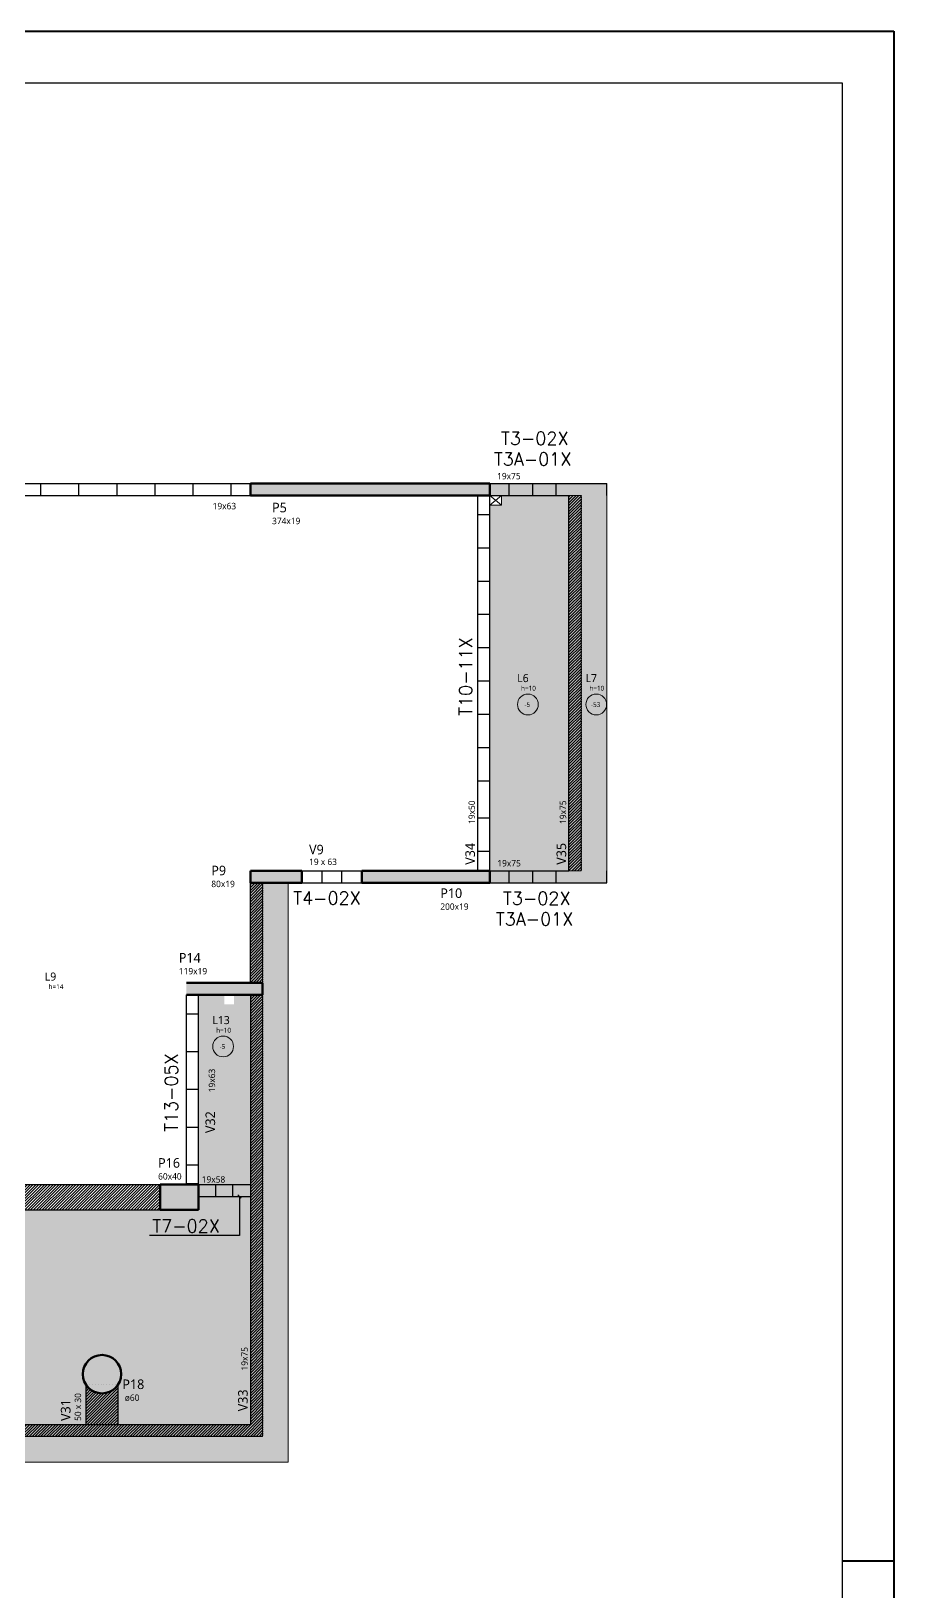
# Model space of a CAD drawing. Extents: x 16965 to 24320, y 205100 to 209880.
# Drawn here: x 22972 to 24320, y 207443 to 209880 of the extents above; entities that cross this region are included whole.
import ezdxf

# ---------------------------------------------------------------- set-up
doc = ezdxf.new("R2010")
doc.units = 0
doc.linetypes.add('Aligning Line', pattern=[0.635, 0.3175, -0.3175])
doc.layers.get('0').update_dxf_attribs({"linetype": 'CONTINUOUS'})
doc.layers.get('DEFPOINTS').update_dxf_attribs({"linetype": 'CONTINUOUS'})
for name, color, linetype in [('8', 111, 'CONTINUOUS'), ('Painéis', 200, 'CONTINUOUS'), ('VIGAS', 3, 'CONTINUOUS')]:
    doc.layers.add(name, color=color, linetype=linetype)
for name, color, linetype, lineweight in [('A-FLOR', 7, 'CONTINUOUS', 18), ('A-FLOR-IDEN', 7, 'CONTINUOUS', 9), ('Demarcação 1', 252, 'CONTINUOUS', 9), ('FOLHA', 255, 'CONTINUOUS', 40), ('S-BEAM', 7, 'CONTINUOUS', 18), ('S-BEAM-IDEN', 7, 'CONTINUOUS', 9), ('S-COLS', 7, 'CONTINUOUS', 18), ('S-COLS-IDEN', 7, 'CONTINUOUS', 9)]:
    doc.layers.add(name, color=color, linetype=linetype, lineweight=lineweight)
doc.styles.add('ARIAL', font='arial.ttf')
doc.styles.add('Gadugi', font='gadugi.ttf', dxfattribs={"height": 15})
doc.styles.add('Gadugi_1', font='gadugi.ttf', dxfattribs={"height": 10})
doc.styles.add('Gadugi_2', font='gadugi.ttf', dxfattribs={"height": 0.2})
doc.styles.add('Gadugi_3', font='gadugi.ttf', dxfattribs={"height": 0.2})
doc.styles.get("Standard").update_dxf_attribs({"font": 'ROMANS.SHX'})
doc.dimstyles.new('COTA LAJE', dxfattribs={"dimtxt": 11, "dimasz": 5, "dimexe": 2, "dimexo": 3, "dimgap": 3, "dimtad": 3, "dimdec": 1, "dimzin": 12, "dimdsep": 46, "dimtxsty": 'ARIAL', "dimblk": 'OBLIQUE', "dimcen": 10, "dimdle": 2, "dimclrd": 5, "dimclre": 5, "dimclrt": 2, "dimadec": 0, "dimazin": 3, "dimtfac": 1, "dimtdec": 1, "dimtmove": 0, "dimatfit": 3, "dimldrblk": 'OBLIQUE', "dimfxl": 1, "dimlwd": -1, "dimlwe": -1, "dimarcsym": 1})
pattern_1 = [(45, (33575.702, 198256.9573), (-2.245064, 2.245064), [])]

# ---------------------------------------------------------------- blocks, each defined once
blk = doc.blocks.new('PED_TAG_LAJE_R01 - TÍTULO_ESPESSURA_REBAIXO-2413107-PL100 - FORMA DO PAVIMENTO TIPO')
at = {"layer": 'A-FLOR-IDEN'}
blk.add_circle((-0.046, -0.667), 0.325, dxfattribs=at)
blk = doc.blocks.new('_Oblique')
at = {"color": 0, "linetype": 'ByBlock', "lineweight": -2}
blk.add_line((-0.5, -0.5), (0.5, 0.5), dxfattribs=at)

msp = doc.modelspace()

# ---------------------------------------------------------------- hatches: boundary and pattern name
at = {"layer": 'A-FLOR', "true_color": 0xc7c8ca}
for points in [[(23812.14, 208569.01), (23812.14, 209155.01), (23706.64, 209155.01), (23706.64, 209140.06), (23688.64, 209140.06), (23688.64, 208569.01)], [(23831.14, 208569.01), (23871.14, 208569.01), (23871.14, 209155.01), (23831.14, 209155.01)], [(23373.64, 207645.01), (23373.64, 208550.01), (23333.64, 208550.01), (23333.64, 207685.01), (21054.64, 207685.01), (21054.64, 208550.01), (21014.64, 208550.01), (21014.64, 207645.01), (23277.37, 207645.01)], [(23233.64, 208079.01), (23314.64, 208079.01), (23314.64, 208375.01), (23288.7, 208375.01), (23288.7, 208360.08), (23273.7, 208360.08), (23273.7, 208375.01), (23233.64, 208375.01), (23233.64, 208080.28)], [(22431.64, 207704.01), (23057.64, 207704.01), (23057.64, 207765.92), (23054.9, 207771.09), (23053.21, 207776.69), (23052.64, 207782.51), (23053.22, 207788.36), (23054.93, 207793.99), (23057.7, 207799.17), (23061.43, 207803.72), (23065.98, 207807.45), (23071.16, 207810.22), (23076.79, 207811.93), (23082.64, 207812.51), (23088.5, 207811.93), (23094.12, 207810.22), (23099.31, 207807.45), (23103.86, 207803.72), (23107.59, 207799.17), (23110.36, 207793.99), (23112.07, 207788.36), (23112.64, 207782.51), (23112.07, 207776.65), (23110.36, 207771.03), (23107.64, 207765.84), (23107.64, 207704.01), (23314.64, 207704.01), (23314.64, 208060.01), (23233.64, 208060.01), (23233.64, 208039.01), (22431.64, 208039.01), (22431.64, 207956.06), (22446.55, 207956.06), (22446.55, 207908.06), (22431.64, 207908.06), (22431.64, 207743.12)]]:
    msp.add_hatch(color=9, dxfattribs=at).paths.add_polyline_path(points, flags=0)
at = {"layer": 'Demarcação 1'}
h = msp.add_hatch(dxfattribs=at)
h.set_pattern_fill('ANSI31', color=256)
h.set_pattern_definition([(45, (36830.702, 198256.9573), (-2.24506403, 2.24506403), [])])
h.paths.add_polyline_path([(23812.14, 208569.01), (23831.14, 208569.01), (23831.14, 209155.01), (23812.14, 209155.01)])
h = msp.add_hatch(dxfattribs=at)
h.set_pattern_fill('ANSI31', color=256)
h.set_pattern_definition(pattern_1)
h.paths.add_polyline_path([(23333.64, 208394.01), (23314.64, 208394.01), (23314.64, 208550.01), (23333.64, 208550.01)])
h = msp.add_hatch(dxfattribs=at)
h.set_pattern_fill('ANSI31', color=256)
h.set_pattern_definition(pattern_1)
h.paths.add_polyline_path([(23314.64, 208375.01), (23314.64, 207704.01), (22431.64, 207704.01), (22431.64, 207685.01), (23333.64, 207685.01), (23333.64, 208375.01)])
h = msp.add_hatch(dxfattribs=at)
h.set_pattern_fill('ANSI31', color=256)
h.set_pattern_definition([(45, (1966.08, 24.658), (-2.24506403, 2.24506403), [])])
h.paths.add_polyline_path([(22001.64, 208079.01), (21956.64, 208079.01), (21214.64, 208079.01), (21214.64, 208039.01), (21956.64, 208039.01), (21956.64, 207963.01), (21980.64, 207963.01), (22001.64, 207963.01)])
h.paths.add_polyline_path([(23173.64, 208079.01), (22431.64, 208079.01), (22386.64, 208079.01), (22386.64, 207963.01), (22407.64, 207963.01), (22431.64, 207963.01), (22431.64, 208039.01), (23173.64, 208039.01)])
h = msp.add_hatch(dxfattribs=at)
h.set_pattern_fill('ANSI31', color=256)
h.set_pattern_definition(pattern_1)
edge = h.paths.add_edge_path()
edge.add_arc((23082.64, 207782.51), 30, 213.55731, 326.44269, ccw=False)
edge.add_line((23057.64, 207765.92), (23057.64, 207704.01))
edge.add_line((23057.64, 207704.01), (23107.64, 207704.01))
edge.add_line((23107.64, 207704.01), (23107.64, 207765.92))
at = {"layer": 'S-BEAM', "true_color": 0xccffcc}
for points in [[(23871.14, 209155.01), (23871.14, 209174.01), (23688.64, 209174.01), (23688.64, 209155.01), (23831.14, 209155.01)], [(23812.14, 208569.01), (23831.14, 208569.01), (23831.14, 209155.01), (23812.14, 209155.01)], [(23871.14, 208550.01), (23871.14, 208569.01), (23688.64, 208569.01), (23688.64, 208550.01)], [(23333.64, 208394.01), (23333.64, 208550.01), (23314.64, 208550.01), (23314.64, 208394.01)], [(23333.64, 207704.01), (23333.64, 208375.01), (23314.64, 208375.01), (23314.64, 207704.01)], [(23333.64, 207685.01), (23333.64, 207704.01), (22431.64, 207704.01), (22431.64, 207685.01), (23277.37, 207685.01)]]:
    msp.add_hatch(color=254, dxfattribs=at).paths.add_polyline_path(points, flags=0)
at = {"layer": 'S-BEAM', "true_color": 0xd9d9d9}
for points in [[(23233.64, 208060.01), (23314.64, 208060.01), (23314.64, 208079.01), (23233.64, 208079.01)], [(23107.64, 207704.01), (23107.59, 207765.84), (23103.86, 207761.29), (23099.31, 207757.56), (23094.12, 207754.79), (23088.5, 207753.08), (23082.64, 207752.51), (23076.77, 207753.09), (23071.13, 207754.81), (23065.93, 207757.6), (23061.37, 207761.35), (23057.64, 207765.84), (23057.64, 207704.01)]]:
    msp.add_hatch(color=254, dxfattribs=at).paths.add_polyline_path(points, flags=0)
at = {"layer": 'S-COLS', "true_color": 0x808080}
for points in [[(23314.64, 209155.01), (23688.64, 209155.01), (23688.64, 209174.01), (23314.64, 209174.01)], [(23394.64, 208550.01), (23394.64, 208569.01), (23314.64, 208569.01), (23314.64, 208550.01)], [(23688.64, 208550.01), (23688.64, 208569.01), (23488.64, 208569.01), (23488.64, 208550.01), (23657.98, 208550.01)], [(23214.64, 208375.01), (23333.64, 208375.01), (23333.64, 208394.01), (23214.64, 208394.01)], [(23173.64, 208039.01), (23233.64, 208039.01), (23233.64, 208079.01), (23173.64, 208079.01)], [(23082.64, 207752.51), (23088.5, 207753.08), (23094.12, 207754.79), (23099.31, 207757.56), (23103.86, 207761.29), (23107.59, 207765.84), (23110.36, 207771.03), (23112.07, 207776.65), (23112.64, 207782.51), (23112.07, 207788.36), (23110.36, 207793.99), (23107.59, 207799.17), (23103.86, 207803.72), (23099.31, 207807.45), (23094.12, 207810.22), (23088.5, 207811.93), (23082.64, 207812.51), (23076.79, 207811.93), (23071.16, 207810.22), (23065.98, 207807.45), (23061.43, 207803.72), (23057.7, 207799.17), (23054.93, 207793.99), (23053.22, 207788.36), (23052.64, 207782.51), (23053.22, 207776.65), (23054.93, 207771.03), (23057.7, 207765.84), (23061.43, 207761.29), (23065.98, 207757.56), (23071.16, 207754.79), (23076.79, 207753.08)]]:
    msp.add_hatch(color=8, dxfattribs=at).paths.add_polyline_path(points, flags=0)

# ---------------------------------------------------------------- linework, layer by layer
at = {"color": 30}
for p, q in [((17165.77, 209799.92), (24239.28, 209799.92)), ((24239.28, 209799.92), (24239.28, 205180.82))]:
    msp.add_line(p, q, dxfattribs=at)
at = {"lineweight": 18}
for p, q in [((23688.64, 209155.01), (23706.64, 209140.06)), ((23688.64, 209140.06), (23706.64, 209155))]:
    msp.add_line(p, q, dxfattribs=at)
at = {"layer": 'A-FLOR'}
for p, q in [((23706.64, 209140.06), (23706.64, 209155.01)), ((23871.14, 209155.01), (23871.14, 208569.01)), ((23688.64, 209140.06), (23706.64, 209140.06)), ((23494.51, 208569.08), (23559.51, 208569.08)), ((23595.72, 208569.08), (23645.72, 208569.08)), ((23373.64, 208550.01), (23373.64, 207645.01)), ((23214.64, 208080.28), (23214.64, 208079.01)), ((23233.64, 208079.01), (23233.64, 208080.28)), ((23373.64, 207645.01), (21014.64, 207645.01))]:
    msp.add_line(p, q, dxfattribs=at)
for start, end in [(200.60054, 202.37154), (210.30878, 213.55731), (326.44269, 329.69122), (337.62846, 339.39946)]:
    msp.add_arc((23082.64, 207782.51), 30, start, end, dxfattribs=at)
at = {"layer": 'DEFPOINTS', "color": 5}
for p, q in [((23046.65, 209155.42), (23046.65, 209174.01)), ((23165.65, 209155.01), (23165.65, 209174.01)), ((23284.65, 209155.01), (23284.65, 209174.01)), ((23718.64, 209155.01), (23718.64, 209174.01)), ((23792.14, 209155.01), (23792.14, 209174.01)), ((23426.32, 208569.01), (23426.32, 208550.01)), ((23456.96, 208569.01), (23456.96, 208550.01)), ((23718.64, 208550.01), (23718.64, 208569.01)), ((23792.14, 208550.01), (23792.14, 208569.01))]:
    msp.add_line(p, q, dxfattribs=at)
at = {"layer": 'Demarcação 1'}
for points in [[(23812.14, 208569.01), (23831.14, 208569.01), (23831.14, 209155.01), (23812.14, 209155.01)], [(23333.64, 208394.01), (23314.64, 208394.01), (23314.64, 208550.01), (23333.64, 208550.01)], [(23314.64, 208375.01), (23314.64, 207704.01), (22431.64, 207704.01), (22431.64, 207685.01), (23333.64, 207685.01), (23333.64, 208375.01)], [(23173.64, 208079.01), (22431.64, 208079.01), (22386.64, 208079.01), (22386.64, 207963.01), (22407.64, 207963.01), (22431.64, 207963.01), (22431.64, 208039.01), (23173.64, 208039.01)]]:
    msp.add_lwpolyline(points, close=True, dxfattribs=at)
msp.add_lwpolyline([(23107.64, 207765.92, -0.536675), (23057.64, 207765.92), (23057.64, 207704.01), (23107.64, 207704.01)], format="xyb", close=True, dxfattribs=at)
at = {"layer": 'FOLHA'}
for p, q in [((16964.59, 209880.4), (24319.75, 209880.4)), ((24319.75, 209880.4), (24319.75, 205100.34)), ((24319.75, 207490.37), (24239.28, 207490.37))]:
    msp.add_line(p, q, dxfattribs=at)
at = {"layer": 'Painéis', "color": 1}
for p, q in [((22987.15, 209155.01), (22987.15, 209174.01)), ((23106.15, 209155.42), (23106.15, 209174.01)), ((23225.15, 209155.01), (23225.15, 209174.01)), ((23755.39, 209174.01), (23755.39, 209155.01)), ((23688.64, 209125.01), (23669.64, 209125.01)), ((23688.64, 209073.01), (23669.64, 209073.01)), ((23688.64, 209021.01), (23669.64, 209021.01)), ((23688.64, 208969.01), (23669.64, 208969.01)), ((23688.64, 208917.01), (23669.64, 208917.01)), ((23688.64, 208865.01), (23669.64, 208865.01)), ((23688.64, 208813.01), (23669.64, 208813.01)), ((23688.64, 208761.01), (23669.64, 208761.01)), ((23688.64, 208709.01), (23669.64, 208709.01)), ((23688.64, 208651.01), (23669.64, 208651.01)), ((23688.64, 208599.01), (23669.64, 208599.01)), ((23755.39, 208569.01), (23755.39, 208550.01)), ((23233.64, 208345.01), (23214.64, 208345.01)), ((23233.64, 208286.01), (23214.64, 208286.01)), ((23233.64, 208227.01), (23214.64, 208227.01)), ((23233.64, 208168.01), (23214.64, 208168.01)), ((23233.64, 208109.01), (23214.64, 208109.01)), ((23259.87, 208079.01), (23259.87, 208060.01)), ((23286.34, 208079.01), (23286.34, 208060.01))]:
    msp.add_line(p, q, dxfattribs=at)
at = {"layer": 'S-BEAM', "lineweight": 25}
for start, end in [(223.04945, 224.84585), (235.39348, 236.13439), (303.86561, 304.60652), (315.15415, 316.95055)]:
    msp.add_arc((23082.64, 207782.51), 30, start, end, dxfattribs=at)
at = {"layer": 'S-COLS', "lineweight": 50}
for p, q in [((23314.64, 209155.01), (23314.64, 209174.01)), ((23314.64, 209174.01), (23688.64, 209174.01)), ((23688.64, 209174.01), (23688.64, 209155.01)), ((23688.64, 209155.01), (23314.64, 209155.01)), ((23314.64, 208550.01), (23314.64, 208569.01)), ((23314.64, 208569.01), (23394.64, 208569.01)), ((23394.64, 208569.01), (23394.64, 208550.01)), ((23488.64, 208550.01), (23488.64, 208569.01)), ((23488.64, 208569.01), (23688.64, 208569.01)), ((23688.64, 208569.01), (23688.64, 208550.01)), ((23394.64, 208550.01), (23314.64, 208550.01)), ((23688.64, 208550.01), (23488.64, 208550.01)), ((23214.64, 208394.01), (23333.64, 208394.01)), ((23333.64, 208394.01), (23333.64, 208375.01)), ((23333.64, 208375.01), (23214.64, 208375.01)), ((23173.64, 208039.01), (23173.64, 208079.01)), ((23173.64, 208079.01), (23233.64, 208079.01)), ((23233.64, 208079.01), (23233.64, 208039.01)), ((23233.64, 208039.01), (23173.64, 208039.01))]:
    msp.add_line(p, q, dxfattribs=at)
for start, end in [(0, 180), (180, 0)]:
    msp.add_arc((23082.64, 207782.51), 30, start, end, dxfattribs=at)
at = {"layer": 'VIGAS', "lineweight": 25}
for p, q in [((22524.14, 209174.01), (23314.64, 209174.01)), ((23688.64, 209174.01), (23871.14, 209174.01)), ((23871.14, 209155.01), (23871.14, 209174.01)), ((22908.14, 209155.01), (23314.64, 209155.01)), ((23669.64, 208569.01), (23669.64, 209155.01)), ((23688.64, 208569.01), (23688.64, 209155.01)), ((23688.64, 209155.01), (23812.14, 209155.01)), ((23812.14, 208569.01), (23812.14, 209155.01)), ((23394.64, 208569.01), (23488.64, 208569.01)), ((23688.64, 208569.01), (23812.14, 208569.01)), ((23871.14, 208550.01), (23871.14, 208569.01)), ((23314.64, 208394.01), (23314.64, 208550.01)), ((23394.64, 208550.01), (23488.64, 208550.01)), ((23688.64, 208550.01), (23871.14, 208550.01)), ((23214.64, 208080.28), (23214.64, 208375.01)), ((23233.64, 208080.28), (23233.64, 208375.01)), ((23314.64, 208375.01), (23314.64, 207704.01)), ((22431.64, 208079.01), (23173.64, 208079.01)), ((23214.64, 208080.28), (23233.64, 208080.28)), ((23233.64, 208079.01), (23314.64, 208079.01)), ((23233.64, 208060.01), (23314.64, 208060.01)), ((22431.64, 208039.01), (23173.64, 208039.01)), ((23057.64, 207704.01), (23057.64, 207765.92)), ((23107.64, 207704.01), (23107.64, 207765.92)), ((22431.64, 207704.01), (23314.64, 207704.01))]:
    msp.add_line(p, q, dxfattribs=at)
at = {"layer": 'VIGAS', "linetype": 'Aligning Line'}
for p, q in [((23831.14, 209155.01), (23831.14, 208569.01)), ((23333.64, 208550.01), (23333.64, 207685.01)), ((23333.64, 207685.01), (21054.64, 207685.01))]:
    msp.add_line(p, q, dxfattribs=at)

# ---------------------------------------------------------------- block references
at = {"layer": 'A-FLOR-IDEN', "xscale": 49.99999999999998, "yscale": 49.99999999999998, "zscale": 49.99999999999998}
for p in [(23750.39, 208862.01), (23857.18, 208862.01), (23274.14, 208327.79)]:
    msp.add_blockref('PED_TAG_LAJE_R01 - TÍTULO_ESPESSURA_REBAIXO-2413107-PL100 - FORMA DO PAVIMENTO TIPO', p, dxfattribs=at)

# ---------------------------------------------------------------- texts
at = {"color": 74}
msp.add_text('T10-11X', height=20.16, rotation=90, dxfattribs=at).set_placement((23660.91, 208810.98))
at = {"color": 143, "true_color": 0x7aafdf}
msp.add_text('T13-05X', height=20.16, rotation=90, dxfattribs=at).set_placement((23200.9, 208161.02))
at = {"color": 55, "true_color": 0x999b37}
msp.add_text('T7-02X', height=20.16, dxfattribs=at).set_placement((23161.23, 208003.85))
at = {"layer": '8', "color": 3, "linetype": 'Continuous'}
for s, p in [('T3-02X', (23706.05, 209234.28)), ('T3A-01X', (23694.99, 209201.93)), ('T3-02X', (23709.14, 208515.8)), ('T3A-01X', (23698.08, 208483.45))]:
    msp.add_text(s, height=20.16, dxfattribs=at).set_placement(p)
at = {"layer": '8', "color": 40, "linetype": 'Continuous', "true_color": 0xf8d731}
msp.add_text('T4-02X', height=20.16, dxfattribs=at).set_placement((23381.37, 208516.11))
at = {"layer": 'A-FLOR-IDEN', "attachment_point": 1}
for s, insert, char_height, width, style in [('L6', (23731.37, 208876.1), 12.5, 21.6456, 'Gadugi_3'), ('L7', (23838.16, 208876.1), 12.5, 21.6456, 'Gadugi_3'), ('h=10', (23737.26, 208857.81), 7.5, 29.6624, 'Gadugi_2'), ('h=10', (23844.05, 208857.81), 7.5, 29.6624, 'Gadugi_2'), ('-5', (23742.68, 208832.24), 7.5, 12.0253, 'Gadugi_2'), ('-53', (23846.64, 208832.24), 7.5, 18.8397, 'Gadugi_2'), ('L9', (22993.24, 208409.89), 12.5, 21.6456, 'Gadugi_3'), ('h=14', (22999.13, 208391.6), 7.5, 29.6624, 'Gadugi_2'), ('L13', (23255.12, 208341.88), 12.5, 33.27, 'Gadugi_3'), ('h=10', (23261.01, 208323.59), 7.5, 29.6624, 'Gadugi_2'), ('-5', (23266.43, 208298.03), 7.5, 12.0253, 'Gadugi_2')]:
    msp.add_mtext(s, dxfattribs=dict(at, insert=insert, char_height=char_height, width=width, style=style))
at = {"layer": 'S-BEAM-IDEN', "attachment_point": 1}
for s, insert, char_height, width, style in [('19x75', (23699.97, 209190.4), 10, 44.8945, 'Gadugi'), ('19x63', (23255.47, 209143.59), 10, 44.8945, 'Gadugi'), ('V9', (23406.17, 208609.51), 15, 30.0633, 'Gadugi_1'), ('19 x 63', (23406.22, 208587.87), 10, 54.5147, 'Gadugi'), ('19x75', (23700.28, 208585.67), 10, 44.8945, 'Gadugi'), ('19x58', (23238.45, 208091.67), 10, 44.8945, 'Gadugi')]:
    msp.add_mtext(s, dxfattribs=dict(at, insert=insert, char_height=char_height, width=width, style=style))
at = {"layer": 'S-BEAM-IDEN', "attachment_point": 1, "rotation": 90}
for s, insert, char_height, width, style in [('19x50', (23655.32, 208642), 10, 44.8945, 'Gadugi'), ('19x75', (23797.82, 208642), 10, 44.8945, 'Gadugi'), ('V34', (23650.29, 208578.3), 15, 44.0928, 'Gadugi_1'), ('V35', (23792.79, 208578.3), 15, 44.0928, 'Gadugi_1'), ('19x63', (23249.34, 208222.89), 10, 44.8945, 'Gadugi'), ('V32', (23244.31, 208159.18), 15, 44.0928, 'Gadugi_1'), ('19x75', (23300.32, 207788.27), 10, 44.8945, 'Gadugi'), ('50 x 30', (23039.99, 207709.49), 10, 54.5147, 'Gadugi'), ('V33', (23295.29, 207724.57), 15, 44.0928, 'Gadugi_1'), ('V31', (23018.36, 207709.44), 15, 44.0928, 'Gadugi_1')]:
    msp.add_mtext(s, dxfattribs=dict(at, insert=insert, char_height=char_height, width=width, style=style))
at = {"layer": 'S-COLS-IDEN', "attachment_point": 1}
for s, insert, char_height, width, style in [('P5', (23348.4, 209143.85), 15, 28.4599, 'Gadugi_1'), ('374x19', (23348.4, 209120.36), 10, 54.1139, 'Gadugi'), ('P9', (23253.44, 208576.81), 15, 28.4599, 'Gadugi_1'), ('80x19', (23253.44, 208553.32), 10, 44.8945, 'Gadugi'), ('P10', (23611.23, 208541.41), 15, 42.4894, 'Gadugi_1'), ('200x19', (23611.23, 208517.92), 10, 54.1139, 'Gadugi'), ('P14', (23202.7, 208440.55), 15, 42.4894, 'Gadugi_1'), ('119x19', (23202.7, 208417.06), 10, 54.1139, 'Gadugi'), ('P16', (23170.36, 208120.02), 15, 42.4894, 'Gadugi_1'), ('60x40', (23170.36, 208096.53), 10, 44.8945, 'Gadugi'), ('P18', (23114.53, 207774.27), 15, 42.4894, 'Gadugi_1'), ('ø60', (23118.28, 207750.78), 10, 28.4599, 'Gadugi')]:
    msp.add_mtext(s, dxfattribs=dict(at, insert=insert, char_height=char_height, width=width, style=style))

# ---------------------------------------------------------------- leaders
at = {"layer": 'Painéis', "color": 2, "linetype": 'ByBlock'}
msp.add_leader([(23297.5, 208060.01), (23297.5, 207998.92), (23156.87, 207998.92)], dimstyle='COTA LAJE', override={"dimexe": 0, "dimexo": 0, "dimgap": 3, "dimtad": 0, "dimdle": 0, "dimfxlon": 1}, dxfattribs=at)

doc.saveas('drawing.dxf')
